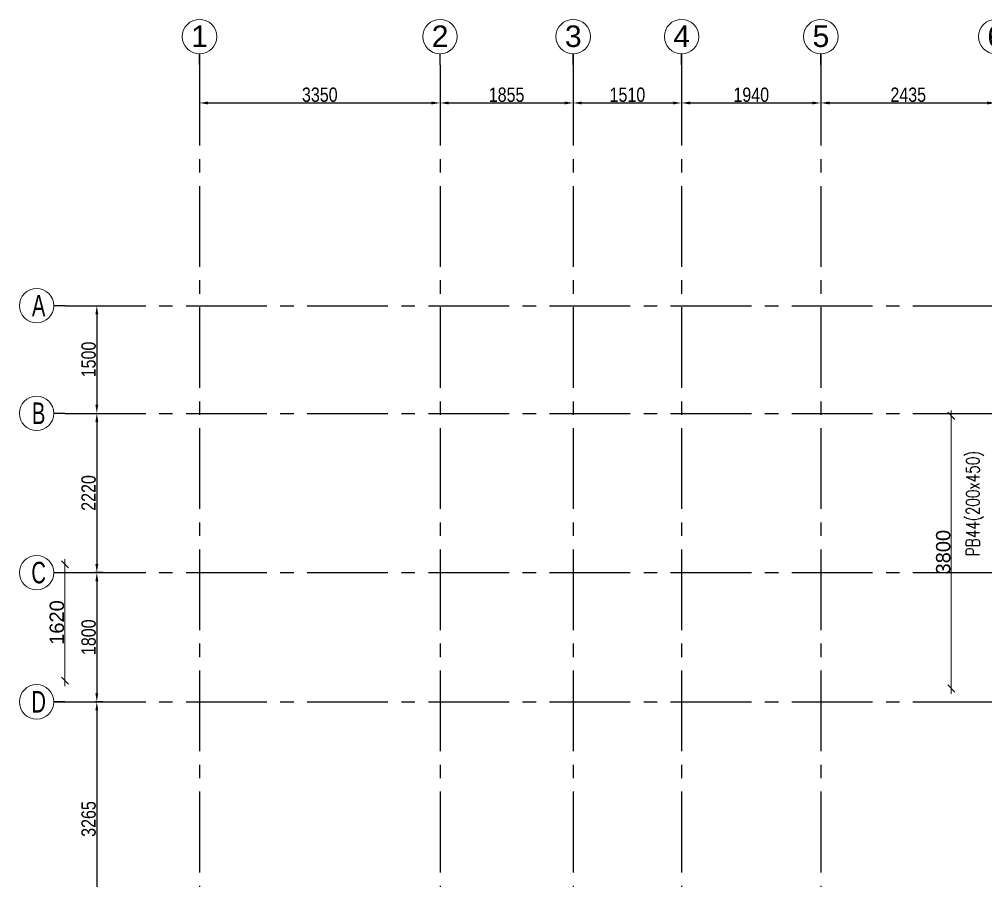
# Model space of a CAD drawing. Header units: millimetres. Extents: x 1277257 to 1543892, y 206696 to 309376.
# Drawn here: x 1363246 to 1376706, y 247557 to 259559 of the extents above; entities that cross this region are included whole.
import ezdxf
from ezdxf.enums import TextEntityAlignment as Align

# ---------------------------------------------------------------- set-up
doc = ezdxf.new("R2010")
doc.units = ezdxf.units.MM
doc.header["$LTSCALE"] = 500
doc.header["$MEASUREMENT"] = 0
doc.header["$PDMODE"] = 34
doc.linetypes.add('Site$0$CENTER2', pattern=[1.125, 0.75, -0.125, 0.125, -0.125])
doc.layers.get('Defpoints').update_dxf_attribs({"lineweight": 0})
for name, color, linetype in [('GRID', 7, 'Continuous'), ('GRID DIM', 7, 'Continuous'), ('S-COLUMN-HATCH', 253, 'Continuous'), ('T BEAM N', 3, 'Continuous')]:
    doc.layers.add(name, color=color, linetype=linetype)
doc.layers.add('GRID NO.', color=7, linetype='Continuous', lineweight=20)
doc.styles.add('3mm', font='arial.ttf')
doc.styles.add('D50', font='arial.ttf', dxfattribs={"width": 0.8})
doc.styles.add('S-T', font='romans.shx')
doc.dimstyles.new('INNER DIM', dxfattribs={"dimtxt": 200, "dimasz": 120, "dimexe": 25, "dimexo": 25, "dimgap": 12, "dimtad": 1, "dimdec": 0, "dimrnd": 5, "dimzin": 0, "dimdsep": 46, "dimtxsty": 'D50', "dimcen": 0.09, "dimdle": 25, "dimclrt": 6, "dimadec": 0, "dimazin": 0, "dimtfac": 1, "dimtdec": 0, "dimtofl": 0, "dimtmove": 1, "dimatfit": 3, "dimfxl": 75, "dimtolj": 1, "dimtzin": 0, "dimarcsym": 0})
doc.dimstyles.new('PARAMVEER', dxfattribs={"dimtxt": 200, "dimasz": 100, "dimexe": 0, "dimexo": 25, "dimgap": 10, "dimtad": 1, "dimdec": 0, "dimrnd": 5, "dimzin": 0, "dimdsep": 46, "dimtxsty": '3mm', "dimblk": 'OBLIQUE', "dimcen": 0.09, "dimdle": 75, "dimclrd": 1, "dimclre": 1, "dimclrt": 3, "dimadec": 0, "dimazin": 0, "dimtfac": 1, "dimtdec": 0, "dimtmove": 1, "dimatfit": 3, "dimfxl": 100, "dimtolj": 1, "dimtzin": 0, "dimlwd": 18, "dimlwe": 5, "dimarcsym": 0})

# ---------------------------------------------------------------- blocks, each defined once
blk = doc.blocks.new('GRID MARK')
at = {"layer": 'GRID NO.', "const_width": 50}
blk.add_lwpolyline([(0, -541), (0, -891)], dxfattribs=at)
at = {"layer": 'GRID NO.'}
blk.add_circle((0, 0), 541, dxfattribs=at)
at = {"layer": 'GRID NO.', "style": 'D50', "width": 0.8}
blk.add_attdef('Y1', text='', height=500, dxfattribs=at).set_placement((-33, -267), align=Align.CENTER)
blk = doc.blocks.new('*D9')
at = {"layer": 'Defpoints', "color": 0, "linetype": 'Continuous', "transparency": 16777216}
for p in [(1365756, 258449), (1369106, 258449), (1369106, 258393)]:
    blk.add_point(p, dxfattribs=at)
at = {"layer": 'GRID DIM', "color": 0, "linetype": 'Continuous', "lineweight": -2, "transparency": 16777216}
for p, q in [((1365756, 258424), (1365756, 258368)), ((1369106, 258424), (1369106, 258368))]:
    blk.add_line(p, q, dxfattribs=at)
at = {"layer": 'GRID DIM', "linetype": 'Continuous', "lineweight": -2, "transparency": 16777216}
blk.add_line((1365876, 258393), (1368986, 258393), dxfattribs=at)
at = {"layer": 'GRID DIM', "linetype": 'Continuous', "transparency": 16777216}
for points in [[(1365876, 258413), (1365876, 258373), (1365756, 258393)], [(1368986, 258413), (1368986, 258373), (1369106, 258393)]]:
    blk.add_solid(points, dxfattribs=at)
at = {"layer": 'GRID DIM', "linetype": 'Continuous', "transparency": 16777216, "insert": (1367431, 258507), "char_height": 200, "attachment_point": 5, "style": 'D50'}
blk.add_mtext('\\A1;3350', dxfattribs=at)
blk = doc.blocks.new('*D10')
at = {"layer": 'Defpoints', "color": 0, "linetype": 'Continuous', "transparency": 16777216}
for p in [(1370961, 258711), (1369106, 258449), (1370961, 258393)]:
    blk.add_point(p, dxfattribs=at)
at = {"layer": 'GRID DIM', "color": 0, "linetype": 'Continuous', "lineweight": -2, "transparency": 16777216}
for p, q in [((1370961, 258686), (1370961, 258368)), ((1369106, 258424), (1369106, 258368))]:
    blk.add_line(p, q, dxfattribs=at)
at = {"layer": 'GRID DIM', "linetype": 'Continuous', "lineweight": -2, "transparency": 16777216}
blk.add_line((1369226, 258393), (1370841, 258393), dxfattribs=at)
at = {"layer": 'GRID DIM', "linetype": 'Continuous', "transparency": 16777216}
for points in [[(1369226, 258413), (1369226, 258373), (1369106, 258393)], [(1370841, 258413), (1370841, 258373), (1370961, 258393)]]:
    blk.add_solid(points, dxfattribs=at)
at = {"layer": 'GRID DIM', "linetype": 'Continuous', "transparency": 16777216, "insert": (1370033, 258507), "char_height": 200, "attachment_point": 5, "style": 'D50'}
blk.add_mtext('\\A1;1855', dxfattribs=at)
blk = doc.blocks.new('*D11')
at = {"layer": 'Defpoints', "color": 0, "linetype": 'Continuous', "transparency": 16777216}
for p in [(1370961, 258711), (1372471, 258711), (1372471, 258393)]:
    blk.add_point(p, dxfattribs=at)
at = {"layer": 'GRID DIM', "color": 0, "linetype": 'Continuous', "lineweight": -2, "transparency": 16777216}
for p, q in [((1370961, 258686), (1370961, 258368)), ((1372471, 258686), (1372471, 258368))]:
    blk.add_line(p, q, dxfattribs=at)
at = {"layer": 'GRID DIM', "linetype": 'Continuous', "lineweight": -2, "transparency": 16777216}
blk.add_line((1371081, 258393), (1372351, 258393), dxfattribs=at)
at = {"layer": 'GRID DIM', "linetype": 'Continuous', "transparency": 16777216}
for points in [[(1371081, 258413), (1371081, 258373), (1370961, 258393)], [(1372351, 258413), (1372351, 258373), (1372471, 258393)]]:
    blk.add_solid(points, dxfattribs=at)
at = {"layer": 'GRID DIM', "linetype": 'Continuous', "transparency": 16777216, "insert": (1371716, 258507), "char_height": 200, "attachment_point": 5, "style": 'D50'}
blk.add_mtext('\\A1;1510', dxfattribs=at)
blk = doc.blocks.new('*D12')
at = {"layer": 'Defpoints', "color": 0, "linetype": 'Continuous', "transparency": 16777216}
for p in [(1372471, 258711), (1374411, 258711), (1374411, 258393)]:
    blk.add_point(p, dxfattribs=at)
at = {"layer": 'GRID DIM', "color": 0, "linetype": 'Continuous', "lineweight": -2, "transparency": 16777216}
for p, q in [((1372471, 258686), (1372471, 258368)), ((1374411, 258686), (1374411, 258368))]:
    blk.add_line(p, q, dxfattribs=at)
at = {"layer": 'GRID DIM', "linetype": 'Continuous', "lineweight": -2, "transparency": 16777216}
blk.add_line((1372591, 258393), (1374291, 258393), dxfattribs=at)
at = {"layer": 'GRID DIM', "linetype": 'Continuous', "transparency": 16777216}
for points in [[(1372591, 258413), (1372591, 258373), (1372471, 258393)], [(1374291, 258413), (1374291, 258373), (1374411, 258393)]]:
    blk.add_solid(points, dxfattribs=at)
at = {"layer": 'GRID DIM', "linetype": 'Continuous', "transparency": 16777216, "insert": (1373441, 258507), "char_height": 200, "attachment_point": 5, "style": 'D50'}
blk.add_mtext('\\A1;1940', dxfattribs=at)
blk = doc.blocks.new('*D13')
at = {"layer": 'Defpoints', "color": 0, "linetype": 'Continuous', "transparency": 16777216}
for p in [(1374411, 258711), (1376846, 258711), (1376846, 258393)]:
    blk.add_point(p, dxfattribs=at)
at = {"layer": 'GRID DIM', "color": 0, "linetype": 'Continuous', "lineweight": -2, "transparency": 16777216}
for p, q in [((1374411, 258686), (1374411, 258368)), ((1376846, 258686), (1376846, 258368))]:
    blk.add_line(p, q, dxfattribs=at)
at = {"layer": 'GRID DIM', "linetype": 'Continuous', "lineweight": -2, "transparency": 16777216}
blk.add_line((1374531, 258393), (1376726, 258393), dxfattribs=at)
at = {"layer": 'GRID DIM', "linetype": 'Continuous', "transparency": 16777216}
for points in [[(1374531, 258413), (1374531, 258373), (1374411, 258393)], [(1376726, 258413), (1376726, 258373), (1376846, 258393)]]:
    blk.add_solid(points, dxfattribs=at)
at = {"layer": 'GRID DIM', "linetype": 'Continuous', "transparency": 16777216, "insert": (1375628, 258507), "char_height": 200, "attachment_point": 5, "style": 'D50'}
blk.add_mtext('\\A1;2435', dxfattribs=at)
blk = doc.blocks.new('*D51')
at = {"layer": 'Defpoints', "color": 0, "linetype": 'Continuous', "transparency": 16777216}
for p in [(1364325, 255569), (1364325, 254069), (1364325, 254069)]:
    blk.add_point(p, dxfattribs=at)
at = {"layer": 'GRID DIM', "color": 0, "linetype": 'Continuous', "lineweight": -2, "transparency": 16777216}
for p, q in [((1364350, 255569), (1364350, 255569)), ((1364350, 254069), (1364350, 254069))]:
    blk.add_line(p, q, dxfattribs=at)
at = {"layer": 'GRID DIM', "linetype": 'Continuous', "lineweight": -2, "transparency": 16777216}
blk.add_line((1364325, 255449), (1364325, 254189), dxfattribs=at)
at = {"layer": 'GRID DIM', "linetype": 'Continuous', "transparency": 16777216}
for points in [[(1364305, 255449), (1364345, 255449), (1364325, 255569)], [(1364305, 254189), (1364345, 254189), (1364325, 254069)]]:
    blk.add_solid(points, dxfattribs=at)
at = {"layer": 'GRID DIM', "linetype": 'Continuous', "transparency": 16777216, "insert": (1364211, 254819), "char_height": 200, "attachment_point": 5, "rotation": 90, "style": 'D50'}
blk.add_mtext('\\A1;1500', dxfattribs=at)
blk = doc.blocks.new('*D52')
at = {"layer": 'Defpoints', "color": 0, "linetype": 'Continuous', "transparency": 16777216}
for p in [(1364325, 254069), (1364325, 251849), (1364433, 251849)]:
    blk.add_point(p, dxfattribs=at)
at = {"layer": 'GRID DIM', "color": 0, "linetype": 'Continuous', "lineweight": -2, "transparency": 16777216}
for p, q in [((1364350, 254069), (1364350, 254069)), ((1364408, 251849), (1364300, 251849))]:
    blk.add_line(p, q, dxfattribs=at)
at = {"layer": 'GRID DIM', "linetype": 'Continuous', "lineweight": -2, "transparency": 16777216}
blk.add_line((1364325, 253949), (1364325, 251969), dxfattribs=at)
at = {"layer": 'GRID DIM', "linetype": 'Continuous', "transparency": 16777216}
for points in [[(1364305, 253949), (1364345, 253949), (1364325, 254069)], [(1364305, 251969), (1364345, 251969), (1364325, 251849)]]:
    blk.add_solid(points, dxfattribs=at)
at = {"layer": 'GRID DIM', "linetype": 'Continuous', "transparency": 16777216, "insert": (1364211, 252959), "char_height": 200, "attachment_point": 5, "rotation": 90, "style": 'D50'}
blk.add_mtext('\\A1;2220', dxfattribs=at)
blk = doc.blocks.new('*D53')
at = {"layer": 'Defpoints', "color": 0, "linetype": 'Continuous', "transparency": 16777216}
for p in [(1364433, 251849), (1364325, 250049), (1364433, 250049)]:
    blk.add_point(p, dxfattribs=at)
at = {"layer": 'GRID DIM', "color": 0, "linetype": 'Continuous', "lineweight": -2, "transparency": 16777216}
for p, q in [((1364408, 251849), (1364300, 251849)), ((1364408, 250049), (1364300, 250049))]:
    blk.add_line(p, q, dxfattribs=at)
at = {"layer": 'GRID DIM', "linetype": 'Continuous', "lineweight": -2, "transparency": 16777216}
blk.add_line((1364325, 251729), (1364325, 250169), dxfattribs=at)
at = {"layer": 'GRID DIM', "linetype": 'Continuous', "transparency": 16777216}
for points in [[(1364305, 251729), (1364345, 251729), (1364325, 251849)], [(1364305, 250169), (1364345, 250169), (1364325, 250049)]]:
    blk.add_solid(points, dxfattribs=at)
at = {"layer": 'GRID DIM', "linetype": 'Continuous', "transparency": 16777216, "insert": (1364211, 250949), "char_height": 200, "attachment_point": 5, "rotation": 90, "style": 'D50'}
blk.add_mtext('\\A1;1800', dxfattribs=at)
blk = doc.blocks.new('*D54')
at = {"layer": 'Defpoints', "color": 0, "linetype": 'Continuous', "transparency": 16777216}
for p in [(1364433, 250049), (1364325, 246784), (1364433, 246784)]:
    blk.add_point(p, dxfattribs=at)
at = {"layer": 'GRID DIM', "color": 0, "linetype": 'Continuous', "lineweight": -2, "transparency": 16777216}
for p, q in [((1364408, 250049), (1364300, 250049)), ((1364408, 246784), (1364300, 246784))]:
    blk.add_line(p, q, dxfattribs=at)
at = {"layer": 'GRID DIM', "linetype": 'Continuous', "lineweight": -2, "transparency": 16777216}
blk.add_line((1364325, 249929), (1364325, 246904), dxfattribs=at)
at = {"layer": 'GRID DIM', "linetype": 'Continuous', "transparency": 16777216}
for points in [[(1364305, 249929), (1364345, 249929), (1364325, 250049)], [(1364305, 246904), (1364345, 246904), (1364325, 246784)]]:
    blk.add_solid(points, dxfattribs=at)
at = {"layer": 'GRID DIM', "linetype": 'Continuous', "transparency": 16777216, "insert": (1364211, 248416), "char_height": 200, "attachment_point": 5, "rotation": 90, "style": 'D50'}
blk.add_mtext('\\A1;3265', dxfattribs=at)
blk = doc.blocks.new('_Oblique')
at = {"color": 0, "linetype": 'ByBlock', "lineweight": -2}
blk.add_line((-0.5, -0.5), (0.5, 0.5), dxfattribs=at)
blk = doc.blocks.new('*D294')
at = {"layer": 'Defpoints', "color": 0, "ltscale": 10, "transparency": 16777216}
for p in [(1376228, 254034), (1376731, 254034), (1376731, 250234)]:
    blk.add_point(p, dxfattribs=at)
at = {"layer": 'S-COLUMN-HATCH', "color": 1, "linetype": 'Continuous', "lineweight": 18, "ltscale": 10, "transparency": 16777216}
blk.add_line((1376228, 250159), (1376228, 254109), dxfattribs=at)
at = {"layer": 'S-COLUMN-HATCH', "color": 3, "linetype": 'Continuous', "lineweight": 5, "ltscale": 10, "transparency": 16777216}
for p, q in [((1376228, 254034), (1376228, 254034)), ((1376228, 250234), (1376228, 250234))]:
    blk.add_line(p, q, dxfattribs=at)
at = {"layer": 'S-COLUMN-HATCH', "color": 1, "lineweight": 18, "ltscale": 10, "transparency": 16777216, "xscale": 100, "yscale": 100, "zscale": 100}
for p, rotation in [((1376228, 254034), 90), ((1376228, 250234), 270)]:
    blk.add_blockref('_Oblique', p, dxfattribs=dict(at, rotation=rotation))
at = {"layer": 'S-COLUMN-HATCH', "color": 1, "ltscale": 10, "transparency": 16777216, "insert": (1376116, 252134), "char_height": 200, "attachment_point": 5, "rotation": 90, "style": '3mm'}
blk.add_mtext('\\A1;3800', dxfattribs=at)
blk = doc.blocks.new('*D433')
at = {"layer": 'Defpoints', "color": 0, "ltscale": 10, "transparency": 16777216}
for p in [(1363881, 251964), (1394416, 251964), (1394416, 250344)]:
    blk.add_point(p, dxfattribs=at)
at = {"layer": 'S-COLUMN-HATCH', "color": 1, "linetype": 'Continuous', "lineweight": 18, "ltscale": 10, "transparency": 16777216}
blk.add_line((1363881, 250269), (1363881, 252039), dxfattribs=at)
at = {"layer": 'S-COLUMN-HATCH', "color": 3, "linetype": 'Continuous', "lineweight": 5, "ltscale": 10, "transparency": 16777216}
for p, q in [((1363881, 251964), (1363881, 251964)), ((1363881, 250344), (1363881, 250344))]:
    blk.add_line(p, q, dxfattribs=at)
at = {"layer": 'S-COLUMN-HATCH', "color": 1, "lineweight": 18, "ltscale": 10, "transparency": 16777216, "xscale": 100, "yscale": 100, "zscale": 100}
for p, rotation in [((1363881, 251964), 90), ((1363881, 250344), 270)]:
    blk.add_blockref('_Oblique', p, dxfattribs=dict(at, rotation=rotation))
at = {"layer": 'S-COLUMN-HATCH', "color": 1, "ltscale": 10, "transparency": 16777216, "insert": (1363769, 251154), "char_height": 200, "attachment_point": 5, "rotation": 90, "style": '3mm'}
blk.add_mtext('\\A1;1620', dxfattribs=at)
blk = doc.blocks.new('EEE')
at = {"layer": 'GRID', "color": 16, "linetype": 'Site$0$CENTER2', "ltscale": 3}
for points in [[(1365755.6, 258923.2), (1365755.6, 223711.9)], [(1369105.6, 258923.2), (1369105.6, 223711.9)], [(1370960.6, 258923.2), (1370960.6, 223711.9)], [(1372470.6, 258923.2), (1372470.6, 223711.9)], [(1374410.6, 258923.2), (1374410.6, 223711.9)], [(1363880.9, 255568.6), (1442964.5, 255568.6)], [(1363880.9, 254068.6), (1442964.5, 254068.6)], [(1363880.9, 251848.8), (1442964.5, 251848.8)], [(1363880.9, 250048.6), (1442964.5, 250048.6)]]:
    blk.add_lwpolyline(points, dxfattribs=at)
at = {"layer": 'GRID NO.'}
ref = blk.add_blockref('GRID MARK', (1365755.6, 259318.5), dxfattribs=dict(at, xscale=0.4435200000032785, yscale=0.4435200000032785, zscale=0.4435200000032785))
ref.add_attrib('Y1', '1', dxfattribs={"height": 300, "style": 'D50'}).set_placement((1365756.7, 259172.9), align=Align.CENTER)
ref = blk.add_blockref('GRID MARK', (1369105.6, 259318.5), dxfattribs=dict(at, xscale=0.4435200000032785, yscale=0.4435200000032785, zscale=0.4435200000032785))
ref.add_attrib('Y1', '2', dxfattribs={"height": 300, "style": 'D50'}).set_placement((1369106.7, 259172.9), align=Align.CENTER)
ref = blk.add_blockref('GRID MARK', (1370960.6, 259318.5), dxfattribs=dict(at, xscale=0.4435200000032785, yscale=0.4435200000032785, zscale=0.4435200000032785))
ref.add_attrib('Y1', '3', dxfattribs={"height": 300, "style": 'D50'}).set_placement((1370961.7, 259172.9), align=Align.CENTER)
ref = blk.add_blockref('GRID MARK', (1372470.6, 259318.5), dxfattribs=dict(at, xscale=0.4435200000032785, yscale=0.4435200000032785, zscale=0.4435200000032785))
ref.add_attrib('Y1', '4', dxfattribs={"height": 300, "style": 'D50'}).set_placement((1372471.7, 259172.9), align=Align.CENTER)
ref = blk.add_blockref('GRID MARK', (1374410.6, 259318.5), dxfattribs=dict(at, xscale=0.4435200000032785, yscale=0.4435200000032785, zscale=0.4435200000032785))
ref.add_attrib('Y1', '5', dxfattribs={"height": 300, "style": 'D50'}).set_placement((1374411.7, 259172.9), align=Align.CENTER)
ref = blk.add_blockref('GRID MARK', (1376845.6, 259318.5), dxfattribs=dict(at, xscale=0.4435200000032785, yscale=0.4435200000032785, zscale=0.4435200000032785))
ref.add_attrib('Y1', '6', dxfattribs={"height": 300, "style": 'D50'}).set_placement((1376846.7, 259172.9), align=Align.CENTER)
ref = blk.add_blockref('GRID MARK', (1363485.6, 255568.6), dxfattribs=dict(at, xscale=0.443520000003279, yscale=0.443520000003279, zscale=0.443520000003279, rotation=90))
ref.add_attrib('Y1', 'A', dxfattribs={"height": 300, "style": 'D50', "width": 0.669886}).set_placement((1363514.6, 255569.7), align=Align.MIDDLE_CENTER)
ref = blk.add_blockref('GRID MARK', (1363485.6, 254068.6), dxfattribs=dict(at, xscale=0.443520000003279, yscale=0.443520000003279, zscale=0.443520000003279, rotation=90))
ref.add_attrib('Y1', 'B', dxfattribs={"height": 300, "style": 'D50', "width": 0.669886}).set_placement((1363514.6, 254069.7), align=Align.MIDDLE_CENTER)
ref = blk.add_blockref('GRID MARK', (1363485.6, 251848.8), dxfattribs=dict(at, xscale=0.443520000003279, yscale=0.443520000003279, zscale=0.443520000003279, rotation=90))
ref.add_attrib('Y1', 'C', dxfattribs={"height": 300, "style": 'D50', "width": 0.669886}).set_placement((1363514.6, 251849.8), align=Align.MIDDLE_CENTER)
ref = blk.add_blockref('GRID MARK', (1363485.6, 250048.6), dxfattribs=dict(at, xscale=0.443520000003279, yscale=0.443520000003279, zscale=0.443520000003279, rotation=90))
ref.add_attrib('Y1', 'D', dxfattribs={"height": 300, "style": 'D50', "width": 0.669886}).set_placement((1363514.6, 250049.7), align=Align.MIDDLE_CENTER)
at = {"layer": 'GRID DIM', "color": 0, "linetype": 'Continuous'}
for base, p1, p2, picture, middle in [((1369105.6, 258393.3), (1365755.6, 258449.4), (1369105.6, 258449.4), '*D9', (1367430.6, 258507.5)), ((1370960.6, 258393.3), (1369105.6, 258449.4), (1370960.6, 258710.6), '*D10', (1370033.1, 258507.4)), ((1372470.6, 258393.3), (1370960.6, 258710.6), (1372470.6, 258710.6), '*D11', (1371715.6, 258507.4)), ((1374410.6, 258393.3), (1372470.6, 258710.6), (1374410.6, 258710.6), '*D12', (1373440.6, 258507.4)), ((1376845.6, 258393.3), (1374410.6, 258710.6), (1376845.6, 258710.6), '*D13', (1375628.1, 258507.5))]:
    dim = blk.add_linear_dim(base=base, p1=p1, p2=p2, dimstyle='INNER DIM', override={"dimclrd": 256, "dimclrt": 256}, dxfattribs=at)
    dim.commit()
    dim.dimension.update_dxf_attribs({"geometry": picture, "text_midpoint": middle})
for base, p1, p2, picture, middle in [((1364325, 254068.6), (1364325, 255568.6), (1364325, 254068.6), '*D51', (1364210.9, 254818.6)), ((1364325, 251848.8), (1364325, 254068.6), (1364432.8, 251848.8), '*D52', (1364210.9, 252958.7)), ((1364325, 250048.6), (1364432.8, 251848.8), (1364432.8, 250048.6), '*D53', (1364210.9, 250948.7)), ((1364325, 246783.6), (1364432.8, 250048.6), (1364432.8, 246783.6), '*D54', (1364210.8, 248416.1))]:
    dim = blk.add_linear_dim(base=base, p1=p1, p2=p2, angle=90, dimstyle='INNER DIM', override={"dimclrd": 256, "dimclrt": 256}, dxfattribs=at)
    dim.commit()
    dim.dimension.update_dxf_attribs({"geometry": picture, "text_midpoint": middle})

msp = doc.modelspace()

# ---------------------------------------------------------------- block references
at = {"layer": 'GRID', "color": 4}
msp.add_blockref('EEE', (0, 0), dxfattribs=at)

# ---------------------------------------------------------------- texts
at = {"layer": 'T BEAM N', "color": 7, "lineweight": 0, "style": 'S-T', "width": 0.75}
msp.add_text('PB44(200x450)', height=185, rotation=90, dxfattribs=at).set_placement((1376620.2, 252079.1))

# ---------------------------------------------------------------- dimensions: what is measured, and where the dimension line sits
at = {"layer": 'S-COLUMN-HATCH', "color": 4, "ltscale": 10}
for base, p1, p2, picture, middle in [((1376228.2, 254033.6), (1376730.6, 250233.6), (1376730.6, 254033.6), '*D294', (1376116.1, 252133.6)), ((1363880.9, 251963.8), (1394415.6, 250343.8), (1394415.6, 251963.8), '*D433', (1363768.8, 251153.8))]:
    dim = msp.add_linear_dim(base=base, p1=p1, p2=p2, angle=90, dimstyle='PARAMVEER', override={"dimpost": '\\X', "dimclre": 3, "dimclrt": 1, "dimfxl": 0.15, "dimfxlon": 1, "dimarcsym": 1}, dxfattribs=at)
    dim.commit()
    dim.dimension.update_dxf_attribs({"geometry": picture, "text_midpoint": middle})

doc.saveas('drawing.dxf')
